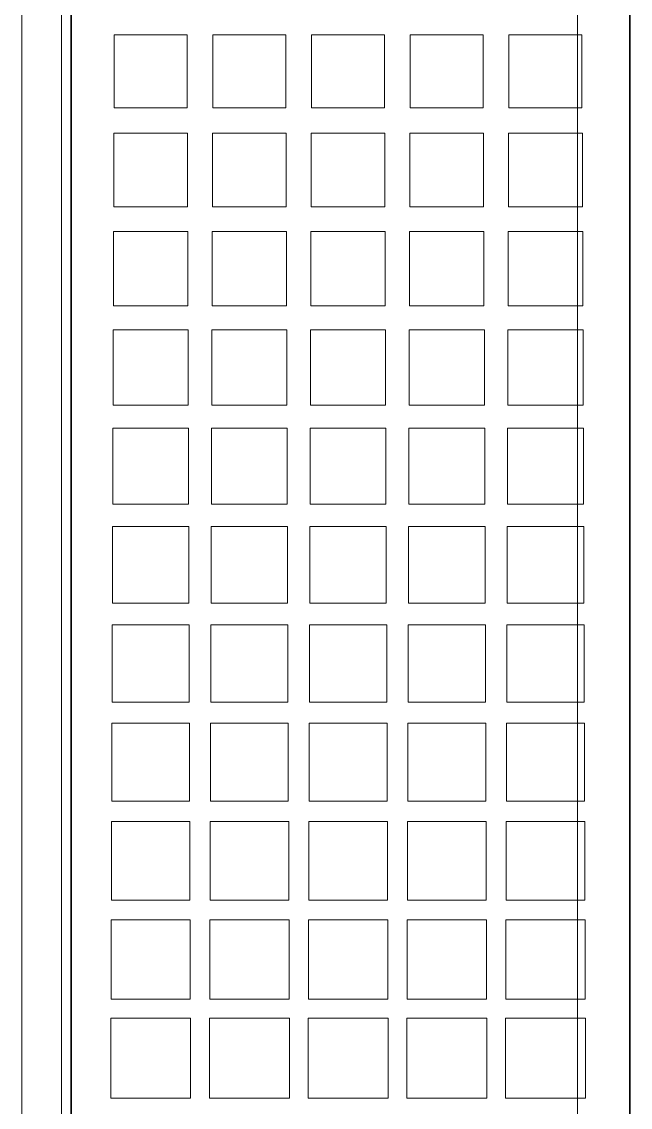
# Model space of a CAD drawing. Header units: millimetres. Extents: x 33157 to 59611, y -29750 to 1750.
# Drawn here: x 53875.15 to 53884.4, y -3155.74 to -3139.24 of the extents above; entities that cross this region are included whole.
import ezdxf

# ---------------------------------------------------------------- set-up
doc = ezdxf.new("R2010")
doc.units = ezdxf.units.MM
doc.layers.get('0').update_dxf_attribs({"lineweight": 18})

msp = doc.modelspace()

# ---------------------------------------------------------------- linework, layer by layer
at = {"lineweight": 9}
for p, q in [((53875.89307256362, -3043.278260749212), (53875.89307256362, -3170.694060749207)), ((53883.5943725637, -3047.492660749209), (53883.5943725637, -3168.945860749212)), ((53884.39757256366, -3048.295860749211), (53884.39757256366, -3168.463960749206)), ((53875.90247256366, -3109.187860749211), (53875.90247256366, -3168.463960749206)), ((53875.7513725637, -3109.613060749209), (53875.7513725637, -3170.429460749205)), ((53875.89307256362, -3109.613060749209), (53875.89307256362, -3167.906460749204)), ((53875.14657256367, -3110.161160749209), (53875.14657256367, -3170.429460749205))]:
    msp.add_line(p, q, dxfattribs=at)
msp.add_lwpolyline([(53875.89317256369, -3170.487460749209), (53884.3861725637, -3170.487460749209), (53884.3861725637, -3047.492660749209), (53875.89317256369, -3047.492660749209)], close=True, dxfattribs=at)
for points, knots in [([(53876.55177256359, -3139.442060749207), (53876.92197256366, -3139.442060749207), (53877.29207256366, -3139.442060749207), (53877.66227256366, -3139.442060749207), (53877.66227256366, -3139.812260749211), (53877.66227256366, -3140.182360749212), (53877.66227256366, -3140.552560749209), (53877.29207256366, -3140.552560749209), (53876.92197256366, -3140.552560749209), (53876.55177256359, -3140.552560749209), (53876.55177256359, -3140.183960749207), (53876.55177256359, -3139.815360749206), (53876.55177256359, -3139.446760749204), (53876.55177256359, -3139.445160749208), (53876.55177256359, -3139.443560749205), (53876.55177256359, -3139.442060749207)], [0, 0, 0, 0, 149391.4427626534, 149391.4427626534, 149391.4427626534, 298782.8855253068, 298782.8855253068, 298782.8855253068, 448174.3282879603, 448174.3282879603, 448174.3282879603, 597565.7710506136, 597565.7710506136, 597565.7710506136, 746957.213813267, 746957.213813267, 746957.213813267, 746957.213813267]), ([(53878.05207256367, -3139.442060749207), (53878.42227256361, -3139.442060749207), (53878.79237256361, -3139.442060749207), (53879.16257256368, -3139.442060749207), (53879.16257256368, -3139.812260749211), (53879.16257256368, -3140.182360749212), (53879.16257256368, -3140.552560749209), (53878.79237256361, -3140.552560749209), (53878.42227256361, -3140.552560749209), (53878.05207256367, -3140.552560749209), (53878.05207256367, -3140.183960749207), (53878.05207256367, -3139.815360749206), (53878.05207256367, -3139.446760749204), (53878.05207256367, -3139.445160749208), (53878.05207256367, -3139.443560749205), (53878.05207256367, -3139.442060749207)], [0, 0, 0, 0, 149395.4846836153, 149395.4846836153, 149395.4846836153, 298790.9693672306, 298790.9693672306, 298790.9693672306, 448186.4540508459, 448186.4540508459, 448186.4540508459, 597581.9387344612, 597581.9387344612, 597581.9387344612, 746977.4234180765, 746977.4234180765, 746977.4234180765, 746977.4234180765]), ([(53879.55237256362, -3139.442060749207), (53879.92257256369, -3139.442060749207), (53880.29267256363, -3139.442060749207), (53880.66287256363, -3139.442060749207), (53880.66287256363, -3139.812260749211), (53880.66287256363, -3140.182360749212), (53880.66287256363, -3140.552560749209), (53880.29267256363, -3140.552560749209), (53879.92257256369, -3140.552560749209), (53879.55237256362, -3140.552560749209), (53879.55237256362, -3140.183960749207), (53879.55237256362, -3139.815360749206), (53879.55237256362, -3139.446760749204), (53879.55237256362, -3139.445160749208), (53879.55237256362, -3139.443560749205), (53879.55237256362, -3139.442060749207)], [0, 0, 0, 0, 149399.5266048196, 149399.5266048196, 149399.5266048196, 298799.0532096392, 298799.0532096392, 298799.0532096392, 448198.5798144588, 448198.5798144588, 448198.5798144588, 597598.1064192784, 597598.1064192784, 597598.1064192784, 746997.633024098, 746997.633024098, 746997.633024098, 746997.633024098]), ([(53881.05267256364, -3139.442060749207), (53881.42287256364, -3139.442060749207), (53881.79297256364, -3139.442060749207), (53882.16317256365, -3139.442060749207), (53882.16317256365, -3139.812260749211), (53882.16317256365, -3140.182360749212), (53882.16317256365, -3140.552560749209), (53881.79297256364, -3140.552560749209), (53881.42287256364, -3140.552560749209), (53881.05267256364, -3140.552560749209), (53881.05267256364, -3140.183960749207), (53881.05267256364, -3139.815360749206), (53881.05267256364, -3139.446760749204), (53881.05267256364, -3139.445160749208), (53881.05267256364, -3139.443560749205), (53881.05267256364, -3139.442060749207)], [0, 0, 0, 0, 149403.5685262665, 149403.5685262665, 149403.5685262665, 298807.137052533, 298807.137052533, 298807.137052533, 448210.7055787996, 448210.7055787996, 448210.7055787996, 597614.2741050661, 597614.2741050661, 597614.2741050661, 747017.8426313326, 747017.8426313326, 747017.8426313326, 747017.8426313326]), ([(53882.55297256365, -3139.442060749207), (53882.92317256366, -3139.442060749207), (53883.29327256366, -3139.442060749207), (53883.66347256366, -3139.442060749207), (53883.66347256366, -3139.812260749211), (53883.66347256366, -3140.182360749212), (53883.66347256366, -3140.552560749209), (53883.29327256366, -3140.552560749209), (53882.92317256366, -3140.552560749209), (53882.55297256365, -3140.552560749209), (53882.55297256365, -3140.183960749207), (53882.55297256365, -3139.815360749206), (53882.55297256365, -3139.446760749204), (53882.55297256365, -3139.445160749208), (53882.55297256365, -3139.443560749205), (53882.55297256365, -3139.442060749207)], [0, 0, 0, 0, 149407.610447956, 149407.610447956, 149407.610447956, 298815.220895912, 298815.220895912, 298815.220895912, 448222.8313438681, 448222.8313438681, 448222.8313438681, 597630.4417918241, 597630.4417918241, 597630.4417918241, 747038.0522397801, 747038.0522397801, 747038.0522397801, 747038.0522397801]), ([(53876.54647256363, -3140.936960749204), (53876.92017256363, -3140.936960749204), (53877.29377256362, -3140.936960749204), (53877.66757256368, -3140.936960749204), (53877.66757256368, -3141.310560749211), (53877.66757256368, -3141.684260749207), (53877.66757256368, -3142.057960749211), (53877.29377256362, -3142.057960749211), (53876.92017256363, -3142.057960749211), (53876.54647256363, -3142.057960749211), (53876.54647256363, -3141.68586074921), (53876.54647256363, -3141.31376074921), (53876.54647256363, -3140.941660749209), (53876.54647256363, -3140.940060749206), (53876.54647256363, -3140.93846074921), (53876.54647256363, -3140.936960749204)], [0, 0, 0, 0, 149393.4394595748, 149393.4394595748, 149393.4394595748, 298786.8789191497, 298786.8789191497, 298786.8789191497, 448180.3183787246, 448180.3183787246, 448180.3183787246, 597573.7578382994, 597573.7578382994, 597573.7578382994, 746967.1972978743, 746967.1972978743, 746967.1972978743, 746967.1972978743]), ([(53878.04677256365, -3140.936960749204), (53878.42047256364, -3140.936960749204), (53878.79407256358, -3140.936960749204), (53879.16787256364, -3140.936960749204), (53879.16787256364, -3141.310560749211), (53879.16787256364, -3141.684260749207), (53879.16787256364, -3142.057960749211), (53878.79407256358, -3142.057960749211), (53878.42047256364, -3142.057960749211), (53878.04677256365, -3142.057960749211), (53878.04677256365, -3141.68586074921), (53878.04677256365, -3141.31376074921), (53878.04677256365, -3140.941660749209), (53878.04677256365, -3140.940060749206), (53878.04677256365, -3140.93846074921), (53878.04677256365, -3140.936960749204)], [0, 0, 0, 0, 149397.4813763596, 149397.4813763596, 149397.4813763596, 298794.9627527191, 298794.9627527191, 298794.9627527191, 448192.4441290787, 448192.4441290787, 448192.4441290787, 597589.9255054382, 597589.9255054382, 597589.9255054382, 746987.4068817977, 746987.4068817977, 746987.4068817977, 746987.4068817977]), ([(53879.54707256366, -3140.936960749204), (53879.9207725636, -3140.936960749204), (53880.29437256365, -3140.936960749204), (53880.66817256365, -3140.936960749204), (53880.66817256365, -3141.310560749211), (53880.66817256365, -3141.684260749207), (53880.66817256365, -3142.057960749211), (53880.29437256365, -3142.057960749211), (53879.9207725636, -3142.057960749211), (53879.54707256366, -3142.057960749211), (53879.54707256366, -3141.68586074921), (53879.54707256366, -3141.31376074921), (53879.54707256366, -3140.941660749209), (53879.54707256366, -3140.940060749206), (53879.54707256366, -3140.93846074921), (53879.54707256366, -3140.936960749204)], [0, 0, 0, 0, 149401.5232933871, 149401.5232933871, 149401.5232933871, 298803.0465867741, 298803.0465867741, 298803.0465867741, 448204.5698801612, 448204.5698801612, 448204.5698801612, 597606.0931735482, 597606.0931735482, 597606.0931735482, 747007.6164669353, 747007.6164669353, 747007.6164669353, 747007.6164669353]), ([(53881.04737256362, -3140.936960749204), (53881.42107256367, -3140.936960749204), (53881.79467256361, -3140.936960749204), (53882.16847256367, -3140.936960749204), (53882.16847256367, -3141.310560749211), (53882.16847256367, -3141.684260749207), (53882.16847256367, -3142.057960749211), (53881.79467256361, -3142.057960749211), (53881.42107256367, -3142.057960749211), (53881.04737256362, -3142.057960749211), (53881.04737256362, -3141.68586074921), (53881.04737256362, -3141.31376074921), (53881.04737256362, -3140.941660749209), (53881.04737256362, -3140.940060749206), (53881.04737256362, -3140.93846074921), (53881.04737256362, -3140.936960749204)], [0, 0, 0, 0, 149405.5652106573, 149405.5652106573, 149405.5652106573, 298811.1304213145, 298811.1304213145, 298811.1304213145, 448216.6956319718, 448216.6956319718, 448216.6956319718, 597622.260842629, 597622.260842629, 597622.260842629, 747027.8260532862, 747027.8260532862, 747027.8260532862, 747027.8260532862]), ([(53882.54767256363, -3140.936960749204), (53882.92137256363, -3140.936960749204), (53883.29497256368, -3140.936960749204), (53883.66877256362, -3140.936960749204), (53883.66877256362, -3141.310560749211), (53883.66877256362, -3141.684260749207), (53883.66877256362, -3142.057960749211), (53883.29497256368, -3142.057960749211), (53882.92137256363, -3142.057960749211), (53882.54767256363, -3142.057960749211), (53882.54767256363, -3141.68586074921), (53882.54767256363, -3141.31376074921), (53882.54767256363, -3140.941660749209), (53882.54767256363, -3140.940060749206), (53882.54767256363, -3140.93846074921), (53882.54767256363, -3140.936960749204)], [0, 0, 0, 0, 149409.6071281704, 149409.6071281704, 149409.6071281704, 298819.2142563408, 298819.2142563408, 298819.2142563408, 448228.8213845113, 448228.8213845113, 448228.8213845113, 597638.4285126816, 597638.4285126816, 597638.4285126816, 747048.0356408521, 747048.0356408521, 747048.0356408521, 747048.0356408521]), ([(53876.54127256362, -3142.431760749205), (53876.91837256366, -3142.431760749205), (53877.29557256365, -3142.431760749205), (53877.6727725637, -3142.431760749205), (53877.6727725637, -3142.808960749207), (53877.6727725637, -3143.186060749213), (53877.6727725637, -3143.563360749213), (53877.29557256365, -3143.563360749213), (53876.91837256366, -3143.563360749213), (53876.54127256362, -3143.563360749213), (53876.54127256362, -3143.187660749209), (53876.54127256362, -3142.812060749209), (53876.54127256362, -3142.436560749207), (53876.54127256362, -3142.434860749207), (53876.54127256362, -3142.433260749211), (53876.54127256362, -3142.431760749205)], [0, 0, 0, 0, 149395.4364582821, 149395.4364582821, 149395.4364582821, 298790.8729165643, 298790.8729165643, 298790.8729165643, 448186.3093748465, 448186.3093748465, 448186.3093748465, 597581.7458331286, 597581.7458331286, 597581.7458331286, 746977.1822914106, 746977.1822914106, 746977.1822914106, 746977.1822914106]), ([(53878.04157256363, -3142.431760749205), (53878.41867256362, -3142.431760749205), (53878.79587256366, -3142.431760749205), (53879.17307256365, -3142.431760749205), (53879.17307256365, -3142.808960749207), (53879.17307256365, -3143.186060749213), (53879.17307256365, -3143.563360749213), (53878.79587256366, -3143.563360749213), (53878.41867256362, -3143.563360749213), (53878.04157256363, -3143.563360749213), (53878.04157256363, -3143.187660749209), (53878.04157256363, -3142.812060749209), (53878.04157256363, -3142.436560749207), (53878.04157256363, -3142.434860749207), (53878.04157256363, -3142.433260749211), (53878.04157256363, -3142.431760749205)], [0, 0, 0, 0, 149399.4783708881, 149399.4783708881, 149399.4783708881, 298798.9567417763, 298798.9567417763, 298798.9567417763, 448198.4351126644, 448198.4351126644, 448198.4351126644, 597597.9134835525, 597597.9134835525, 597597.9134835525, 746997.3918544406, 746997.3918544406, 746997.3918544406, 746997.3918544406]), ([(53879.54187256365, -3142.431760749205), (53879.91897256369, -3142.431760749205), (53880.29617256368, -3142.431760749205), (53880.67337256361, -3142.431760749205), (53880.67337256361, -3142.808960749207), (53880.67337256361, -3143.186060749213), (53880.67337256361, -3143.563360749213), (53880.29617256368, -3143.563360749213), (53879.91897256369, -3143.563360749213), (53879.54187256365, -3143.563360749213), (53879.54187256365, -3143.187660749209), (53879.54187256365, -3142.812060749209), (53879.54187256365, -3142.436560749207), (53879.54187256365, -3142.434860749207), (53879.54187256365, -3142.433260749211), (53879.54187256365, -3142.431760749205)], [0, 0, 0, 0, 149403.5202837372, 149403.5202837372, 149403.5202837372, 298807.0405674744, 298807.0405674744, 298807.0405674744, 448210.5608512117, 448210.5608512117, 448210.5608512117, 597614.0811349488, 597614.0811349488, 597614.0811349488, 747017.601418686, 747017.601418686, 747017.601418686, 747017.601418686]), ([(53881.04217256366, -3142.431760749205), (53881.41927256365, -3142.431760749205), (53881.79647256363, -3142.431760749205), (53882.17367256368, -3142.431760749205), (53882.17367256368, -3142.808960749207), (53882.17367256368, -3143.186060749213), (53882.17367256368, -3143.563360749213), (53881.79647256363, -3143.563360749213), (53881.41927256365, -3143.563360749213), (53881.04217256366, -3143.563360749213), (53881.04217256366, -3143.187660749209), (53881.04217256366, -3142.812060749209), (53881.04217256366, -3142.436560749207), (53881.04217256366, -3142.434860749207), (53881.04217256366, -3142.433260749211), (53881.04217256366, -3142.431760749205)], [0, 0, 0, 0, 149407.5621968292, 149407.5621968292, 149407.5621968292, 298815.1243936584, 298815.1243936584, 298815.1243936584, 448222.6865904877, 448222.6865904877, 448222.6865904877, 597630.2487873168, 597630.2487873168, 597630.2487873168, 747037.8109841461, 747037.8109841461, 747037.8109841461, 747037.8109841461]), ([(53882.54247256362, -3142.431760749205), (53882.9195725636, -3142.431760749205), (53883.29677256365, -3142.431760749205), (53883.67397256364, -3142.431760749205), (53883.67397256364, -3142.808960749207), (53883.67397256364, -3143.186060749213), (53883.67397256364, -3143.563360749213), (53883.29677256365, -3143.563360749213), (53882.9195725636, -3143.563360749213), (53882.54247256362, -3143.563360749213), (53882.54247256362, -3143.187660749209), (53882.54247256362, -3142.812060749209), (53882.54247256362, -3142.436560749207), (53882.54247256362, -3142.434860749207), (53882.54247256362, -3142.433260749211), (53882.54247256362, -3142.431760749205)], [0, 0, 0, 0, 149411.6041101641, 149411.6041101641, 149411.6041101641, 298823.2082203283, 298823.2082203283, 298823.2082203283, 448234.8123304924, 448234.8123304924, 448234.8123304924, 597646.4164406565, 597646.4164406565, 597646.4164406565, 747058.0205508206, 747058.0205508206, 747058.0205508206, 747058.0205508206]), ([(53876.53597256366, -3143.926560749205), (53876.9166725637, -3143.926560749205), (53877.29727256367, -3143.926560749205), (53877.67807256366, -3143.926560749205), (53877.67807256366, -3144.307260749207), (53877.67807256366, -3144.687960749208), (53877.67807256366, -3145.06866074921), (53877.29727256367, -3145.06866074921), (53876.9166725637, -3145.06866074921), (53876.53597256366, -3145.06866074921), (53876.53597256366, -3144.689560749212), (53876.53597256366, -3144.310460749206), (53876.53597256366, -3143.931460749212), (53876.53597256366, -3143.929760749212), (53876.53597256366, -3143.928160749208), (53876.53597256366, -3143.926560749205)], [0, 0, 0, 0, 149397.4332376395, 149397.4332376395, 149397.4332376395, 298794.8664752791, 298794.8664752791, 298794.8664752791, 448192.2997129187, 448192.2997129187, 448192.2997129187, 597589.7329505582, 597589.7329505582, 597589.7329505582, 746987.1661881977, 746987.1661881977, 746987.1661881977, 746987.1661881977]), ([(53878.03627256362, -3143.926560749205), (53878.41697256365, -3143.926560749205), (53878.79757256363, -3143.926560749205), (53879.17837256361, -3143.926560749205), (53879.17837256361, -3144.307260749207), (53879.17837256361, -3144.687960749208), (53879.17837256361, -3145.06866074921), (53878.79757256363, -3145.06866074921), (53878.41697256365, -3145.06866074921), (53878.03627256362, -3145.06866074921), (53878.03627256362, -3144.689560749212), (53878.03627256362, -3144.310460749206), (53878.03627256362, -3143.931460749212), (53878.03627256362, -3143.929760749212), (53878.03627256362, -3143.928160749208), (53878.03627256362, -3143.926560749205)], [0, 0, 0, 0, 149401.4751460648, 149401.4751460648, 149401.4751460648, 298802.9502921295, 298802.9502921295, 298802.9502921295, 448204.4254381944, 448204.4254381944, 448204.4254381944, 597605.9005842591, 597605.9005842591, 597605.9005842591, 747007.3757303238, 747007.3757303238, 747007.3757303238, 747007.3757303238]), ([(53879.53657256363, -3143.926560749205), (53879.91727256361, -3143.926560749205), (53880.29787256364, -3143.926560749205), (53880.67867256368, -3143.926560749205), (53880.67867256368, -3144.307260749207), (53880.67867256368, -3144.687960749208), (53880.67867256368, -3145.06866074921), (53880.29787256364, -3145.06866074921), (53879.91727256361, -3145.06866074921), (53879.53657256363, -3145.06866074921), (53879.53657256363, -3144.689560749212), (53879.53657256363, -3144.310460749206), (53879.53657256363, -3143.931460749212), (53879.53657256363, -3143.929760749212), (53879.53657256363, -3143.928160749208), (53879.53657256363, -3143.926560749205)], [0, 0, 0, 0, 149405.5170547333, 149405.5170547333, 149405.5170547333, 298811.0341094667, 298811.0341094667, 298811.0341094667, 448216.5511642001, 448216.5511642001, 448216.5511642001, 597622.0682189333, 597622.0682189333, 597622.0682189333, 747027.5852736667, 747027.5852736667, 747027.5852736667, 747027.5852736667]), ([(53881.03687256364, -3143.926560749205), (53881.41757256368, -3143.926560749205), (53881.79817256366, -3143.926560749205), (53882.17897256364, -3143.926560749205), (53882.17897256364, -3144.307260749207), (53882.17897256364, -3144.687960749208), (53882.17897256364, -3145.06866074921), (53881.79817256366, -3145.06866074921), (53881.41757256368, -3145.06866074921), (53881.03687256364, -3145.06866074921), (53881.03687256364, -3144.689560749212), (53881.03687256364, -3144.310460749206), (53881.03687256364, -3143.931460749212), (53881.03687256364, -3143.929760749212), (53881.03687256364, -3143.928160749208), (53881.03687256364, -3143.926560749205)], [0, 0, 0, 0, 149409.5589636453, 149409.5589636453, 149409.5589636453, 298819.1179272906, 298819.1179272906, 298819.1179272906, 448228.6768909359, 448228.6768909359, 448228.6768909359, 597638.2358545811, 597638.2358545811, 597638.2358545811, 747047.7948182264, 747047.7948182264, 747047.7948182264, 747047.7948182264]), ([(53882.53717256366, -3143.926560749205), (53882.91787256364, -3143.926560749205), (53883.29847256361, -3143.926560749205), (53883.67927256366, -3143.926560749205), (53883.67927256366, -3144.307260749207), (53883.67927256366, -3144.687960749208), (53883.67927256366, -3145.06866074921), (53883.29847256361, -3145.06866074921), (53882.91787256364, -3145.06866074921), (53882.53717256366, -3145.06866074921), (53882.53717256366, -3144.689560749212), (53882.53717256366, -3144.310460749206), (53882.53717256366, -3143.931460749212), (53882.53717256366, -3143.929760749212), (53882.53717256366, -3143.928160749208), (53882.53717256366, -3143.926560749205)], [0, 0, 0, 0, 149413.6008728004, 149413.6008728004, 149413.6008728004, 298827.2017456008, 298827.2017456008, 298827.2017456008, 448240.8026184012, 448240.8026184012, 448240.8026184012, 597654.4034912016, 597654.4034912016, 597654.4034912016, 747068.0043640019, 747068.0043640019, 747068.0043640019, 747068.0043640019]), ([(53876.53067256364, -3145.42146074921), (53876.91487256361, -3145.42146074921), (53877.29907256358, -3145.42146074921), (53877.68327256367, -3145.42146074921), (53877.68327256367, -3145.805660749211), (53877.68327256367, -3146.189760749206), (53877.68327256367, -3146.574060749212), (53877.29907256358, -3146.574060749212), (53876.91487256361, -3146.574060749212), (53876.53067256364, -3146.574060749212), (53876.53067256364, -3146.191460749207), (53876.53067256364, -3145.80886074921), (53876.53067256364, -3145.426260749206), (53876.53067256364, -3145.424560749212), (53876.53067256364, -3145.422960749209), (53876.53067256364, -3145.42146074921)], [0, 0, 0, 0, 149399.430228474, 149399.430228474, 149399.430228474, 298798.8604569481, 298798.8604569481, 298798.8604569481, 448198.2906854221, 448198.2906854221, 448198.2906854221, 597597.7209138961, 597597.7209138961, 597597.7209138961, 746997.1511423701, 746997.1511423701, 746997.1511423701, 746997.1511423701]), ([(53878.03097256365, -3145.42146074921), (53878.41517256363, -3145.42146074921), (53878.79937256366, -3145.42146074921), (53879.18357256363, -3145.42146074921), (53879.18357256363, -3145.805660749211), (53879.18357256363, -3146.189760749206), (53879.18357256363, -3146.574060749212), (53878.79937256366, -3146.574060749212), (53878.41517256363, -3146.574060749212), (53878.03097256365, -3146.574060749212), (53878.03097256365, -3146.191460749207), (53878.03097256365, -3145.80886074921), (53878.03097256365, -3145.426260749206), (53878.03097256365, -3145.424560749212), (53878.03097256365, -3145.422960749209), (53878.03097256365, -3145.42146074921)], [0, 0, 0, 0, 149403.4721327169, 149403.4721327169, 149403.4721327169, 298806.9442654339, 298806.9442654339, 298806.9442654339, 448210.4163981508, 448210.4163981508, 448210.4163981508, 597613.8885308678, 597613.8885308678, 597613.8885308678, 747017.3606635847, 747017.3606635847, 747017.3606635847, 747017.3606635847]), ([(53879.53127256361, -3145.42146074921), (53879.91547256364, -3145.42146074921), (53880.29967256361, -3145.42146074921), (53880.6838725637, -3145.42146074921), (53880.6838725637, -3145.805660749211), (53880.6838725637, -3146.189760749206), (53880.6838725637, -3146.574060749212), (53880.29967256361, -3146.574060749212), (53879.91547256364, -3146.574060749212), (53879.53127256361, -3146.574060749212), (53879.53127256361, -3146.191460749207), (53879.53127256361, -3145.80886074921), (53879.53127256361, -3145.426260749206), (53879.53127256361, -3145.424560749212), (53879.53127256361, -3145.422960749209), (53879.53127256361, -3145.42146074921)], [0, 0, 0, 0, 149407.514037203, 149407.514037203, 149407.514037203, 298815.028074406, 298815.028074406, 298815.028074406, 448222.5421116091, 448222.5421116091, 448222.5421116091, 597630.0561488121, 597630.0561488121, 597630.0561488121, 747037.5701860151, 747037.5701860151, 747037.5701860151, 747037.5701860151]), ([(53881.03157256362, -3145.42146074921), (53881.4157725636, -3145.42146074921), (53881.79997256368, -3145.42146074921), (53882.18417256366, -3145.42146074921), (53882.18417256366, -3145.805660749211), (53882.18417256366, -3146.189760749206), (53882.18417256366, -3146.574060749212), (53881.79997256368, -3146.574060749212), (53881.4157725636, -3146.574060749212), (53881.03157256362, -3146.574060749212), (53881.03157256362, -3146.191460749207), (53881.03157256362, -3145.80886074921), (53881.03157256362, -3145.426260749206), (53881.03157256362, -3145.424560749212), (53881.03157256362, -3145.422960749209), (53881.03157256362, -3145.42146074921)], [0, 0, 0, 0, 149411.5559419329, 149411.5559419329, 149411.5559419329, 298823.1118838658, 298823.1118838658, 298823.1118838658, 448234.6678257988, 448234.6678257988, 448234.6678257988, 597646.2237677317, 597646.2237677317, 597646.2237677317, 747057.7797096645, 747057.7797096645, 747057.7797096645, 747057.7797096645]), ([(53882.53187256364, -3145.42146074921), (53882.91607256367, -3145.42146074921), (53883.30027256364, -3145.42146074921), (53883.68447256361, -3145.42146074921), (53883.68447256361, -3145.805660749211), (53883.68447256361, -3146.189760749206), (53883.68447256361, -3146.574060749212), (53883.30027256364, -3146.574060749212), (53882.91607256367, -3146.574060749212), (53882.53187256364, -3146.574060749212), (53882.53187256364, -3146.191460749207), (53882.53187256364, -3145.80886074921), (53882.53187256364, -3145.426260749206), (53882.53187256364, -3145.424560749212), (53882.53187256364, -3145.422960749209), (53882.53187256364, -3145.42146074921)], [0, 0, 0, 0, 149415.5978469062, 149415.5978469062, 149415.5978469062, 298831.1956938124, 298831.1956938124, 298831.1956938124, 448246.7935407187, 448246.7935407187, 448246.7935407187, 597662.3913876249, 597662.3913876249, 597662.3913876249, 747077.9892345311, 747077.9892345311, 747077.9892345311, 747077.9892345311]), ([(53876.52547256363, -3146.916260749211), (53876.91317256365, -3146.916260749211), (53877.30077256366, -3146.916260749211), (53877.68857256363, -3146.916260749211), (53877.68857256363, -3147.303960749203), (53877.68857256363, -3147.691660749209), (53877.68857256363, -3148.079360749209), (53877.30077256366, -3148.079360749209), (53876.91317256365, -3148.079360749209), (53876.52547256363, -3148.079360749209), (53876.52547256363, -3147.693260749205), (53876.52547256363, -3147.307260749207), (53876.52547256363, -3146.921160749211), (53876.52547256363, -3146.919460749203), (53876.52547256363, -3146.917860749214), (53876.52547256363, -3146.916260749211)], [0, 0, 0, 0, 149401.4274354818, 149401.4274354818, 149401.4274354818, 298802.8548709637, 298802.8548709637, 298802.8548709637, 448204.2823064455, 448204.2823064455, 448204.2823064455, 597605.7097419273, 597605.7097419273, 597605.7097419273, 747007.1371774091, 747007.1371774091, 747007.1371774091, 747007.1371774091]), ([(53878.02577256364, -3146.916260749211), (53878.4134725636, -3146.916260749211), (53878.80107256368, -3146.916260749211), (53879.1888725637, -3146.916260749211), (53879.1888725637, -3147.303960749203), (53879.1888725637, -3147.691660749209), (53879.1888725637, -3148.079360749209), (53878.80107256368, -3148.079360749209), (53878.4134725636, -3148.079360749209), (53878.02577256364, -3148.079360749209), (53878.02577256364, -3147.693260749205), (53878.02577256364, -3147.307260749207), (53878.02577256364, -3146.921160749211), (53878.02577256364, -3146.919460749203), (53878.02577256364, -3146.917860749214), (53878.02577256364, -3146.916260749211)], [0, 0, 0, 0, 149405.4693355404, 149405.4693355404, 149405.4693355404, 298810.9386710808, 298810.9386710808, 298810.9386710808, 448216.4080066213, 448216.4080066213, 448216.4080066213, 597621.8773421616, 597621.8773421616, 597621.8773421616, 747027.346677702, 747027.346677702, 747027.346677702, 747027.346677702]), ([(53879.52607256365, -3146.916260749211), (53879.91377256368, -3146.916260749211), (53880.30137256363, -3146.916260749211), (53880.68917256366, -3146.916260749211), (53880.68917256366, -3147.303960749203), (53880.68917256366, -3147.691660749209), (53880.68917256366, -3148.079360749209), (53880.30137256363, -3148.079360749209), (53879.91377256368, -3148.079360749209), (53879.52607256365, -3148.079360749209), (53879.52607256365, -3147.693260749205), (53879.52607256365, -3147.307260749207), (53879.52607256365, -3146.921160749211), (53879.52607256365, -3146.919460749203), (53879.52607256365, -3146.917860749214), (53879.52607256365, -3146.916260749211)], [0, 0, 0, 0, 149409.5112358429, 149409.5112358429, 149409.5112358429, 298819.0224716858, 298819.0224716858, 298819.0224716858, 448228.5337075288, 448228.5337075288, 448228.5337075288, 597638.0449433717, 597638.0449433717, 597638.0449433717, 747047.5561792145, 747047.5561792145, 747047.5561792145, 747047.5561792145]), ([(53881.02637256361, -3146.916260749211), (53881.41407256363, -3146.916260749211), (53881.80167256365, -3146.916260749211), (53882.18947256362, -3146.916260749211), (53882.18947256362, -3147.303960749203), (53882.18947256362, -3147.691660749209), (53882.18947256362, -3148.079360749209), (53881.80167256365, -3148.079360749209), (53881.41407256363, -3148.079360749209), (53881.02637256361, -3148.079360749209), (53881.02637256361, -3147.693260749205), (53881.02637256361, -3147.307260749207), (53881.02637256361, -3146.921160749211), (53881.02637256361, -3146.919460749203), (53881.02637256361, -3146.917860749214), (53881.02637256361, -3146.916260749211)], [0, 0, 0, 0, 149413.5531363889, 149413.5531363889, 149413.5531363889, 298827.1062727777, 298827.1062727777, 298827.1062727777, 448240.6594091666, 448240.6594091666, 448240.6594091666, 597654.2125455554, 597654.2125455554, 597654.2125455554, 747067.7656819442, 747067.7656819442, 747067.7656819442, 747067.7656819442]), ([(53882.52667256362, -3146.916260749211), (53882.91437256365, -3146.916260749211), (53883.30197256366, -3146.916260749211), (53883.68977256369, -3146.916260749211), (53883.68977256369, -3147.303960749203), (53883.68977256369, -3147.691660749209), (53883.68977256369, -3148.079360749209), (53883.30197256366, -3148.079360749209), (53882.91437256365, -3148.079360749209), (53882.52667256362, -3148.079360749209), (53882.52667256362, -3147.693260749205), (53882.52667256362, -3147.307260749207), (53882.52667256362, -3146.921160749211), (53882.52667256362, -3146.919460749203), (53882.52667256362, -3146.917860749214), (53882.52667256362, -3146.916260749211)], [0, 0, 0, 0, 149417.5950371785, 149417.5950371785, 149417.5950371785, 298835.190074357, 298835.190074357, 298835.190074357, 448252.7851115356, 448252.7851115356, 448252.7851115356, 597670.3801487141, 597670.3801487141, 597670.3801487141, 747087.9751858925, 747087.9751858925, 747087.9751858925, 747087.9751858925]), ([(53876.52017256361, -3148.411060749211), (53876.91137256362, -3148.411060749211), (53877.30257256363, -3148.411060749211), (53877.69387256359, -3148.411060749211), (53877.69387256359, -3148.802260749209), (53877.69387256359, -3149.193460749208), (53877.69387256359, -3149.584760749211), (53877.30257256363, -3149.584760749211), (53876.91137256362, -3149.584760749211), (53876.52017256361, -3149.584760749211), (53876.52017256361, -3149.195160749208), (53876.52017256361, -3148.805560749206), (53876.52017256361, -3148.416060749209), (53876.52017256361, -3148.414360749208), (53876.52017256361, -3148.412660749207), (53876.52017256361, -3148.411060749211)], [0, 0, 0, 0, 149403.4243600438, 149403.4243600438, 149403.4243600438, 298806.8487200876, 298806.8487200876, 298806.8487200876, 448210.2730801315, 448210.2730801315, 448210.2730801315, 597613.6974401752, 597613.6974401752, 597613.6974401752, 747017.121800219, 747017.121800219, 747017.121800219, 747017.121800219]), ([(53878.02047256362, -3148.411060749211), (53878.41167256369, -3148.411060749211), (53878.80287256365, -3148.411060749211), (53879.19417256366, -3148.411060749211), (53879.19417256366, -3148.802260749209), (53879.19417256366, -3149.193460749208), (53879.19417256366, -3149.584760749211), (53878.80287256365, -3149.584760749211), (53878.41167256369, -3149.584760749211), (53878.02047256362, -3149.584760749211), (53878.02047256362, -3149.195160749208), (53878.02047256362, -3148.805560749206), (53878.02047256362, -3148.416060749209), (53878.02047256362, -3148.414360749208), (53878.02047256362, -3148.412660749207), (53878.02047256362, -3148.411060749211)], [0, 0, 0, 0, 149407.4662559162, 149407.4662559162, 149407.4662559162, 298814.9325118324, 298814.9325118324, 298814.9325118324, 448222.3987677487, 448222.3987677487, 448222.3987677487, 597629.8650236649, 597629.8650236649, 597629.8650236649, 747037.3312795811, 747037.3312795811, 747037.3312795811, 747037.3312795811]), ([(53879.52077256364, -3148.411060749211), (53879.91197256365, -3148.411060749211), (53880.30317256366, -3148.411060749211), (53880.69447256362, -3148.411060749211), (53880.69447256362, -3148.802260749209), (53880.69447256362, -3149.193460749208), (53880.69447256362, -3149.584760749211), (53880.30317256366, -3149.584760749211), (53879.91197256365, -3149.584760749211), (53879.52077256364, -3149.584760749211), (53879.52077256364, -3149.195160749208), (53879.52077256364, -3148.805560749206), (53879.52077256364, -3148.416060749209), (53879.52077256364, -3148.414360749208), (53879.52077256364, -3148.412660749207), (53879.52077256364, -3148.411060749211)], [0, 0, 0, 0, 149411.5081520326, 149411.5081520326, 149411.5081520326, 298823.0163040652, 298823.0163040652, 298823.0163040652, 448234.5244560978, 448234.5244560978, 448234.5244560978, 597646.0326081304, 597646.0326081304, 597646.0326081304, 747057.5407601629, 747057.5407601629, 747057.5407601629, 747057.5407601629]), ([(53881.02107256365, -3148.411060749211), (53881.41227256366, -3148.411060749211), (53881.80347256362, -3148.411060749211), (53882.19477256369, -3148.411060749211), (53882.19477256369, -3148.802260749209), (53882.19477256369, -3149.193460749208), (53882.19477256369, -3149.584760749211), (53881.80347256362, -3149.584760749211), (53881.41227256366, -3149.584760749211), (53881.02107256365, -3149.584760749211), (53881.02107256365, -3149.195160749208), (53881.02107256365, -3148.805560749206), (53881.02107256365, -3148.416060749209), (53881.02107256365, -3148.414360749208), (53881.02107256365, -3148.412660749207), (53881.02107256365, -3148.411060749211)], [0, 0, 0, 0, 149415.5500483928, 149415.5500483928, 149415.5500483928, 298831.1000967856, 298831.1000967856, 298831.1000967856, 448246.6501451784, 448246.6501451784, 448246.6501451784, 597662.2001935712, 597662.2001935712, 597662.2001935712, 747077.7502419639, 747077.7502419639, 747077.7502419639, 747077.7502419639]), ([(53882.52137256361, -3148.411060749211), (53882.91257256368, -3148.411060749211), (53883.30377256363, -3148.411060749211), (53883.69507256365, -3148.411060749211), (53883.69507256365, -3148.802260749209), (53883.69507256365, -3149.193460749208), (53883.69507256365, -3149.584760749211), (53883.30377256363, -3149.584760749211), (53882.91257256368, -3149.584760749211), (53882.52137256361, -3149.584760749211), (53882.52137256361, -3149.195160749208), (53882.52137256361, -3148.805560749206), (53882.52137256361, -3148.416060749209), (53882.52137256361, -3148.414360749208), (53882.52137256361, -3148.412660749207), (53882.52137256361, -3148.411060749211)], [0, 0, 0, 0, 149419.5919449968, 149419.5919449968, 149419.5919449968, 298839.1838899936, 298839.1838899936, 298839.1838899936, 448258.7758349905, 448258.7758349905, 448258.7758349905, 597678.3677799873, 597678.3677799873, 597678.3677799873, 747097.9597249841, 747097.9597249841, 747097.9597249841, 747097.9597249841]), ([(53876.51487256365, -3149.905960749209), (53876.90957256365, -3149.905960749209), (53877.3042725636, -3149.905960749209), (53877.69907256361, -3149.905960749209), (53877.69907256361, -3150.300660749206), (53877.69907256361, -3150.695360749211), (53877.69907256361, -3151.090160749212), (53877.3042725636, -3151.090160749212), (53876.90957256365, -3151.090160749212), (53876.51487256365, -3151.090160749212), (53876.51487256365, -3150.697060749211), (53876.51487256365, -3150.30396074921), (53876.51487256365, -3149.910960749206), (53876.51487256365, -3149.909160749208), (53876.51487256365, -3149.907560749205), (53876.51487256365, -3149.905960749209)], [0, 0, 0, 0, 149405.4215661481, 149405.4215661481, 149405.4215661481, 298810.8431322963, 298810.8431322963, 298810.8431322963, 448216.2646984445, 448216.2646984445, 448216.2646984445, 597621.6862645926, 597621.6862645926, 597621.6862645926, 747027.1078307406, 747027.1078307406, 747027.1078307406, 747027.1078307406]), ([(53878.01517256366, -3149.905960749209), (53878.40987256361, -3149.905960749209), (53878.80457256367, -3149.905960749209), (53879.19937256368, -3149.905960749209), (53879.19937256368, -3150.300660749206), (53879.19937256368, -3150.695360749211), (53879.19937256368, -3151.090160749212), (53878.80457256367, -3151.090160749212), (53878.40987256361, -3151.090160749212), (53878.01517256366, -3151.090160749212), (53878.01517256366, -3150.697060749211), (53878.01517256366, -3150.30396074921), (53878.01517256366, -3149.910960749206), (53878.01517256366, -3149.909160749208), (53878.01517256366, -3149.907560749205), (53878.01517256366, -3149.905960749209)], [0, 0, 0, 0, 149409.4634578324, 149409.4634578324, 149409.4634578324, 298818.9269156649, 298818.9269156649, 298818.9269156649, 448228.3903734974, 448228.3903734974, 448228.3903734974, 597637.8538313297, 597637.8538313297, 597637.8538313297, 747047.3172891622, 747047.3172891622, 747047.3172891622, 747047.3172891622]), ([(53879.51547256362, -3149.905960749209), (53879.91017256362, -3149.905960749209), (53880.30487256363, -3149.905960749209), (53880.69967256363, -3149.905960749209), (53880.69967256363, -3150.300660749206), (53880.69967256363, -3150.695360749211), (53880.69967256363, -3151.090160749212), (53880.30487256363, -3151.090160749212), (53879.91017256362, -3151.090160749212), (53879.51547256362, -3151.090160749212), (53879.51547256362, -3150.697060749211), (53879.51547256362, -3150.30396074921), (53879.51547256362, -3149.910960749206), (53879.51547256362, -3149.909160749208), (53879.51547256362, -3149.907560749205), (53879.51547256362, -3149.905960749209)], [0, 0, 0, 0, 149413.5053497607, 149413.5053497607, 149413.5053497607, 298827.0106995215, 298827.0106995215, 298827.0106995215, 448240.5160492823, 448240.5160492823, 448240.5160492823, 597654.0213990429, 597654.0213990429, 597654.0213990429, 747067.5267488037, 747067.5267488037, 747067.5267488037, 747067.5267488037]), ([(53881.01577256363, -3149.905960749209), (53881.41047256364, -3149.905960749209), (53881.80517256358, -3149.905960749209), (53882.19997256371, -3149.905960749209), (53882.19997256371, -3150.300660749206), (53882.19997256371, -3150.695360749211), (53882.19997256371, -3151.090160749212), (53881.80517256358, -3151.090160749212), (53881.41047256364, -3151.090160749212), (53881.01577256363, -3151.090160749212), (53881.01577256363, -3150.697060749211), (53881.01577256363, -3150.30396074921), (53881.01577256363, -3149.910960749206), (53881.01577256363, -3149.909160749208), (53881.01577256363, -3149.907560749205), (53881.01577256363, -3149.905960749209)], [0, 0, 0, 0, 149417.5472419333, 149417.5472419333, 149417.5472419333, 298835.0944838665, 298835.0944838665, 298835.0944838665, 448252.6417257998, 448252.6417257998, 448252.6417257998, 597670.1889677331, 597670.1889677331, 597670.1889677331, 747087.7362096662, 747087.7362096662, 747087.7362096662, 747087.7362096662]), ([(53882.51607256365, -3149.905960749209), (53882.91077256359, -3149.905960749209), (53883.30547256365, -3149.905960749209), (53883.70027256366, -3149.905960749209), (53883.70027256366, -3150.300660749206), (53883.70027256366, -3150.695360749211), (53883.70027256366, -3151.090160749212), (53883.30547256365, -3151.090160749212), (53882.91077256359, -3151.090160749212), (53882.51607256365, -3151.090160749212), (53882.51607256365, -3150.697060749211), (53882.51607256365, -3150.30396074921), (53882.51607256365, -3149.910960749206), (53882.51607256365, -3149.909160749208), (53882.51607256365, -3149.907560749205), (53882.51607256365, -3149.905960749209)], [0, 0, 0, 0, 149421.5891343501, 149421.5891343501, 149421.5891343501, 298843.1782687001, 298843.1782687001, 298843.1782687001, 448264.7674030503, 448264.7674030503, 448264.7674030503, 597686.3565374003, 597686.3565374003, 597686.3565374003, 747107.9456717503, 747107.9456717503, 747107.9456717503, 747107.9456717503]), ([(53876.50967256363, -3151.400760749209), (53876.90787256369, -3151.400760749209), (53877.30607256368, -3151.400760749209), (53877.70437256368, -3151.400760749209), (53877.70437256368, -3151.798960749205), (53877.70437256368, -3152.197160749209), (53877.70437256368, -3152.595460749209), (53877.30607256368, -3152.595460749209), (53876.90787256369, -3152.595460749209), (53876.50967256363, -3152.595460749209), (53876.50967256363, -3152.198860749209), (53876.50967256363, -3151.802360749207), (53876.50967256363, -3151.405760749207), (53876.50967256363, -3151.404060749206), (53876.50967256363, -3151.402360749205), (53876.50967256363, -3151.400760749209)], [0, 0, 0, 0, 149407.4189891891, 149407.4189891891, 149407.4189891891, 298814.8379783781, 298814.8379783781, 298814.8379783781, 448222.2569675672, 448222.2569675672, 448222.2569675672, 597629.6759567562, 597629.6759567562, 597629.6759567562, 747037.0949459452, 747037.0949459452, 747037.0949459452, 747037.0949459452]), ([(53878.00997256365, -3151.400760749209), (53878.40817256364, -3151.400760749209), (53878.80637256364, -3151.400760749209), (53879.20467256364, -3151.400760749209), (53879.20467256364, -3151.798960749205), (53879.20467256364, -3152.197160749209), (53879.20467256364, -3152.595460749209), (53878.80637256364, -3152.595460749209), (53878.40817256364, -3152.595460749209), (53878.00997256365, -3152.595460749209), (53878.00997256365, -3152.198860749209), (53878.00997256365, -3151.802360749207), (53878.00997256365, -3151.405760749207), (53878.00997256365, -3151.404060749206), (53878.00997256365, -3151.402360749205), (53878.00997256365, -3151.400760749209)], [0, 0, 0, 0, 149411.4608766837, 149411.4608766837, 149411.4608766837, 298822.9217533674, 298822.9217533674, 298822.9217533674, 448234.3826300511, 448234.3826300511, 448234.3826300511, 597645.8435067347, 597645.8435067347, 597645.8435067347, 747057.3043834183, 747057.3043834183, 747057.3043834183, 747057.3043834183]), ([(53879.5102725636, -3151.400760749209), (53879.9084725636, -3151.400760749209), (53880.30667256365, -3151.400760749209), (53880.7049725636, -3151.400760749209), (53880.7049725636, -3151.798960749205), (53880.7049725636, -3152.197160749209), (53880.7049725636, -3152.595460749209), (53880.30667256365, -3152.595460749209), (53879.9084725636, -3152.595460749209), (53879.5102725636, -3152.595460749209), (53879.5102725636, -3152.198860749209), (53879.5102725636, -3151.802360749207), (53879.5102725636, -3151.405760749207), (53879.5102725636, -3151.404060749206), (53879.5102725636, -3151.402360749205), (53879.5102725636, -3151.400760749209)], [0, 0, 0, 0, 149415.5027644225, 149415.5027644225, 149415.5027644225, 298831.0055288451, 298831.0055288451, 298831.0055288451, 448246.5082932676, 448246.5082932676, 448246.5082932676, 597662.0110576901, 597662.0110576901, 597662.0110576901, 747077.5138221126, 747077.5138221126, 747077.5138221126, 747077.5138221126]), ([(53881.01057256367, -3151.400760749209), (53881.40877256367, -3151.400760749209), (53881.80697256367, -3151.400760749209), (53882.20527256367, -3151.400760749209), (53882.20527256367, -3151.798960749205), (53882.20527256367, -3152.197160749209), (53882.20527256367, -3152.595460749209), (53881.80697256367, -3152.595460749209), (53881.40877256367, -3152.595460749209), (53881.01057256367, -3152.595460749209), (53881.01057256367, -3152.198860749209), (53881.01057256367, -3151.802360749207), (53881.01057256367, -3151.405760749207), (53881.01057256367, -3151.404060749206), (53881.01057256367, -3151.402360749205), (53881.01057256367, -3151.400760749209)], [0, 0, 0, 0, 149419.5446524061, 149419.5446524061, 149419.5446524061, 298839.0893048122, 298839.0893048122, 298839.0893048122, 448258.6339572183, 448258.6339572183, 448258.6339572183, 597678.1786096244, 597678.1786096244, 597678.1786096244, 747097.7232620304, 747097.7232620304, 747097.7232620304, 747097.7232620304]), ([(53882.51087256363, -3151.400760749209), (53882.90907256363, -3151.400760749209), (53883.30727256362, -3151.400760749209), (53883.70557256362, -3151.400760749209), (53883.70557256362, -3151.798960749205), (53883.70557256362, -3152.197160749209), (53883.70557256362, -3152.595460749209), (53883.30727256362, -3152.595460749209), (53882.90907256363, -3152.595460749209), (53882.51087256363, -3152.595460749209), (53882.51087256363, -3152.198860749209), (53882.51087256363, -3151.802360749207), (53882.51087256363, -3151.405760749207), (53882.51087256363, -3151.404060749206), (53882.51087256363, -3151.402360749205), (53882.51087256363, -3151.400760749209)], [0, 0, 0, 0, 149423.5865406337, 149423.5865406337, 149423.5865406337, 298847.1730812673, 298847.1730812673, 298847.1730812673, 448270.7596219011, 448270.7596219011, 448270.7596219011, 597694.3461625347, 597694.3461625347, 597694.3461625347, 747117.9327031684, 747117.9327031684, 747117.9327031684, 747117.9327031684]), ([(53876.50437256361, -3152.89556074921), (53876.90607256366, -3152.89556074921), (53877.30777256365, -3152.89556074921), (53877.70957256358, -3152.89556074921), (53877.70957256358, -3153.297260749205), (53877.70957256358, -3153.699060749204), (53877.70957256358, -3154.100860749211), (53877.30777256365, -3154.100860749211), (53876.90607256366, -3154.100860749211), (53876.50437256361, -3154.100860749211), (53876.50437256361, -3153.700760749205), (53876.50437256361, -3153.300660749206), (53876.50437256361, -3152.900660749205), (53876.50437256361, -3152.898860749207), (53876.50437256361, -3152.897260749211), (53876.50437256361, -3152.89556074921)], [0, 0, 0, 0, 149409.4161813493, 149409.4161813493, 149409.4161813493, 298818.8323626986, 298818.8323626986, 298818.8323626986, 448228.2485440479, 448228.2485440479, 448228.2485440479, 597637.6647253971, 597637.6647253971, 597637.6647253971, 747047.0809067464, 747047.0809067464, 747047.0809067464, 747047.0809067464]), ([(53878.00467256363, -3152.89556074921), (53878.40637256362, -3152.89556074921), (53878.8080725636, -3152.89556074921), (53879.20987256365, -3152.89556074921), (53879.20987256365, -3153.297260749205), (53879.20987256365, -3153.699060749204), (53879.20987256365, -3154.100860749211), (53878.8080725636, -3154.100860749211), (53878.40637256362, -3154.100860749211), (53878.00467256363, -3154.100860749211), (53878.00467256363, -3153.700760749205), (53878.00467256363, -3153.300660749206), (53878.00467256363, -3152.900660749205), (53878.00467256363, -3152.898860749207), (53878.00467256363, -3152.897260749211), (53878.00467256363, -3152.89556074921)], [0, 0, 0, 0, 149413.4580646521, 149413.4580646521, 149413.4580646521, 298826.9161293042, 298826.9161293042, 298826.9161293042, 448240.3741939564, 448240.3741939564, 448240.3741939564, 597653.8322586084, 597653.8322586084, 597653.8322586084, 747067.2903232605, 747067.2903232605, 747067.2903232605, 747067.2903232605]), ([(53879.50497256364, -3152.89556074921), (53879.90667256369, -3152.89556074921), (53880.30837256368, -3152.89556074921), (53880.71017256361, -3152.89556074921), (53880.71017256361, -3153.297260749205), (53880.71017256361, -3153.699060749204), (53880.71017256361, -3154.100860749211), (53880.30837256368, -3154.100860749211), (53879.90667256369, -3154.100860749211), (53879.50497256364, -3154.100860749211), (53879.50497256364, -3153.700760749205), (53879.50497256364, -3153.300660749206), (53879.50497256364, -3152.900660749205), (53879.50497256364, -3152.898860749207), (53879.50497256364, -3152.897260749211), (53879.50497256364, -3152.89556074921)], [0, 0, 0, 0, 149417.4999481997, 149417.4999481997, 149417.4999481997, 298834.9998963994, 298834.9998963994, 298834.9998963994, 448252.4998445991, 448252.4998445991, 448252.4998445991, 597669.9997927988, 597669.9997927988, 597669.9997927988, 747087.4997409984, 747087.4997409984, 747087.4997409984, 747087.4997409984]), ([(53881.0052725636, -3152.89556074921), (53881.40697256364, -3152.89556074921), (53881.80867256363, -3152.89556074921), (53882.21047256368, -3152.89556074921), (53882.21047256368, -3153.297260749205), (53882.21047256368, -3153.699060749204), (53882.21047256368, -3154.100860749211), (53881.80867256363, -3154.100860749211), (53881.40697256364, -3154.100860749211), (53881.0052725636, -3154.100860749211), (53881.0052725636, -3153.700760749205), (53881.0052725636, -3153.300660749206), (53881.0052725636, -3152.900660749205), (53881.0052725636, -3152.898860749207), (53881.0052725636, -3152.897260749211), (53881.0052725636, -3152.89556074921)], [0, 0, 0, 0, 149421.5418319915, 149421.5418319915, 149421.5418319915, 298843.083663983, 298843.083663983, 298843.083663983, 448264.6254959746, 448264.6254959746, 448264.6254959746, 597686.1673279661, 597686.1673279661, 597686.1673279661, 747107.7091599576, 747107.7091599576, 747107.7091599576, 747107.7091599576]), ([(53882.50557256367, -3152.89556074921), (53882.90727256366, -3152.89556074921), (53883.30897256365, -3152.89556074921), (53883.71077256364, -3152.89556074921), (53883.71077256364, -3153.297260749205), (53883.71077256364, -3153.699060749204), (53883.71077256364, -3154.100860749211), (53883.30897256365, -3154.100860749211), (53882.90727256366, -3154.100860749211), (53882.50557256367, -3154.100860749211), (53882.50557256367, -3153.700760749205), (53882.50557256367, -3153.300660749206), (53882.50557256367, -3152.900660749205), (53882.50557256367, -3152.898860749207), (53882.50557256367, -3152.897260749211), (53882.50557256367, -3152.89556074921)], [0, 0, 0, 0, 149425.5837160284, 149425.5837160284, 149425.5837160284, 298851.1674320568, 298851.1674320568, 298851.1674320568, 448276.7511480852, 448276.7511480852, 448276.7511480852, 597702.3348641136, 597702.3348641136, 597702.3348641136, 747127.918580142, 747127.918580142, 747127.918580142, 747127.918580142]), ([(53876.49907256365, -3154.390460749208), (53876.90437256364, -3154.390460749208), (53877.30957256367, -3154.390460749208), (53877.71487256366, -3154.390460749208), (53877.71487256366, -3154.795660749209), (53877.71487256366, -3155.20086074921), (53877.71487256366, -3155.606160749208), (53877.30957256367, -3155.606160749208), (53876.90437256364, -3155.606160749208), (53876.49907256365, -3155.606160749208), (53876.49907256365, -3155.202660749208), (53876.49907256365, -3154.79906074921), (53876.49907256365, -3154.39556074921), (53876.49907256365, -3154.393760749212), (53876.49907256365, -3154.392060749211), (53876.49907256365, -3154.390460749208)], [0, 0, 0, 0, 149411.4136358439, 149411.4136358439, 149411.4136358439, 298822.8272716877, 298822.8272716877, 298822.8272716877, 448234.2409075316, 448234.2409075316, 448234.2409075316, 597645.6545433755, 597645.6545433755, 597645.6545433755, 747057.0681792193, 747057.0681792193, 747057.0681792193, 747057.0681792193]), ([(53877.99937256361, -3154.390460749208), (53878.40467256359, -3154.390460749208), (53878.80987256363, -3154.390460749208), (53879.21517256361, -3154.390460749208), (53879.21517256361, -3154.795660749209), (53879.21517256361, -3155.20086074921), (53879.21517256361, -3155.606160749208), (53878.80987256363, -3155.606160749208), (53878.40467256359, -3155.606160749208), (53877.99937256361, -3155.606160749208), (53877.99937256361, -3155.202660749208), (53877.99937256361, -3154.79906074921), (53877.99937256361, -3154.39556074921), (53877.99937256361, -3154.393760749212), (53877.99937256361, -3154.392060749211), (53877.99937256361, -3154.390460749208)], [0, 0, 0, 0, 149415.455514953, 149415.455514953, 149415.455514953, 298830.911029906, 298830.911029906, 298830.911029906, 448246.3665448591, 448246.3665448591, 448246.3665448591, 597661.822059812, 597661.822059812, 597661.822059812, 747077.277574765, 747077.277574765, 747077.277574765, 747077.277574765]), ([(53879.49967256362, -3154.390460749208), (53879.90497256367, -3154.390460749208), (53880.31017256359, -3154.390460749208), (53880.71547256369, -3154.390460749208), (53880.71547256369, -3154.795660749209), (53880.71547256369, -3155.20086074921), (53880.71547256369, -3155.606160749208), (53880.31017256359, -3155.606160749208), (53879.90497256367, -3155.606160749208), (53879.49967256362, -3155.606160749208), (53879.49967256362, -3155.202660749208), (53879.49967256362, -3154.79906074921), (53879.49967256362, -3154.39556074921), (53879.49967256362, -3154.393760749212), (53879.49967256362, -3154.392060749211), (53879.49967256362, -3154.390460749208)], [0, 0, 0, 0, 149419.4973943071, 149419.4973943071, 149419.4973943071, 298838.9947886143, 298838.9947886143, 298838.9947886143, 448258.4921829214, 448258.4921829214, 448258.4921829214, 597677.9895772286, 597677.9895772286, 597677.9895772286, 747097.4869715356, 747097.4869715356, 747097.4869715356, 747097.4869715356]), ([(53880.99997256364, -3154.390460749208), (53881.40527256362, -3154.390460749208), (53881.81047256366, -3154.390460749208), (53882.21577256364, -3154.390460749208), (53882.21577256364, -3154.795660749209), (53882.21577256364, -3155.20086074921), (53882.21577256364, -3155.606160749208), (53881.81047256366, -3155.606160749208), (53881.40527256362, -3155.606160749208), (53880.99997256364, -3155.606160749208), (53880.99997256364, -3155.202660749208), (53880.99997256364, -3154.79906074921), (53880.99997256364, -3154.39556074921), (53880.99997256364, -3154.393760749212), (53880.99997256364, -3154.392060749211), (53880.99997256364, -3154.390460749208)], [0, 0, 0, 0, 149423.5392739062, 149423.5392739062, 149423.5392739062, 298847.0785478124, 298847.0785478124, 298847.0785478124, 448270.6178217186, 448270.6178217186, 448270.6178217186, 597694.1570956247, 597694.1570956247, 597694.1570956247, 747117.6963695309, 747117.6963695309, 747117.6963695309, 747117.6963695309]), ([(53882.50027256359, -3154.390460749208), (53882.90557256369, -3154.390460749208), (53883.31077256361, -3154.390460749208), (53883.7160725636, -3154.390460749208), (53883.7160725636, -3154.795660749209), (53883.7160725636, -3155.20086074921), (53883.7160725636, -3155.606160749208), (53883.31077256361, -3155.606160749208), (53882.90557256369, -3155.606160749208), (53882.50027256359, -3155.606160749208), (53882.50027256359, -3155.202660749208), (53882.50027256359, -3154.79906074921), (53882.50027256359, -3154.39556074921), (53882.50027256359, -3154.393760749212), (53882.50027256359, -3154.392060749211), (53882.50027256359, -3154.390460749208)], [0, 0, 0, 0, 149427.5811537498, 149427.5811537498, 149427.5811537498, 298855.1623074996, 298855.1623074996, 298855.1623074996, 448282.7434612494, 448282.7434612494, 448282.7434612494, 597710.3246149991, 597710.3246149991, 597710.3246149991, 747137.9057687488, 747137.9057687488, 747137.9057687488, 747137.9057687488])]:
    msp.add_open_spline(points, degree=3, knots=knots)

doc.saveas('drawing.dxf')
